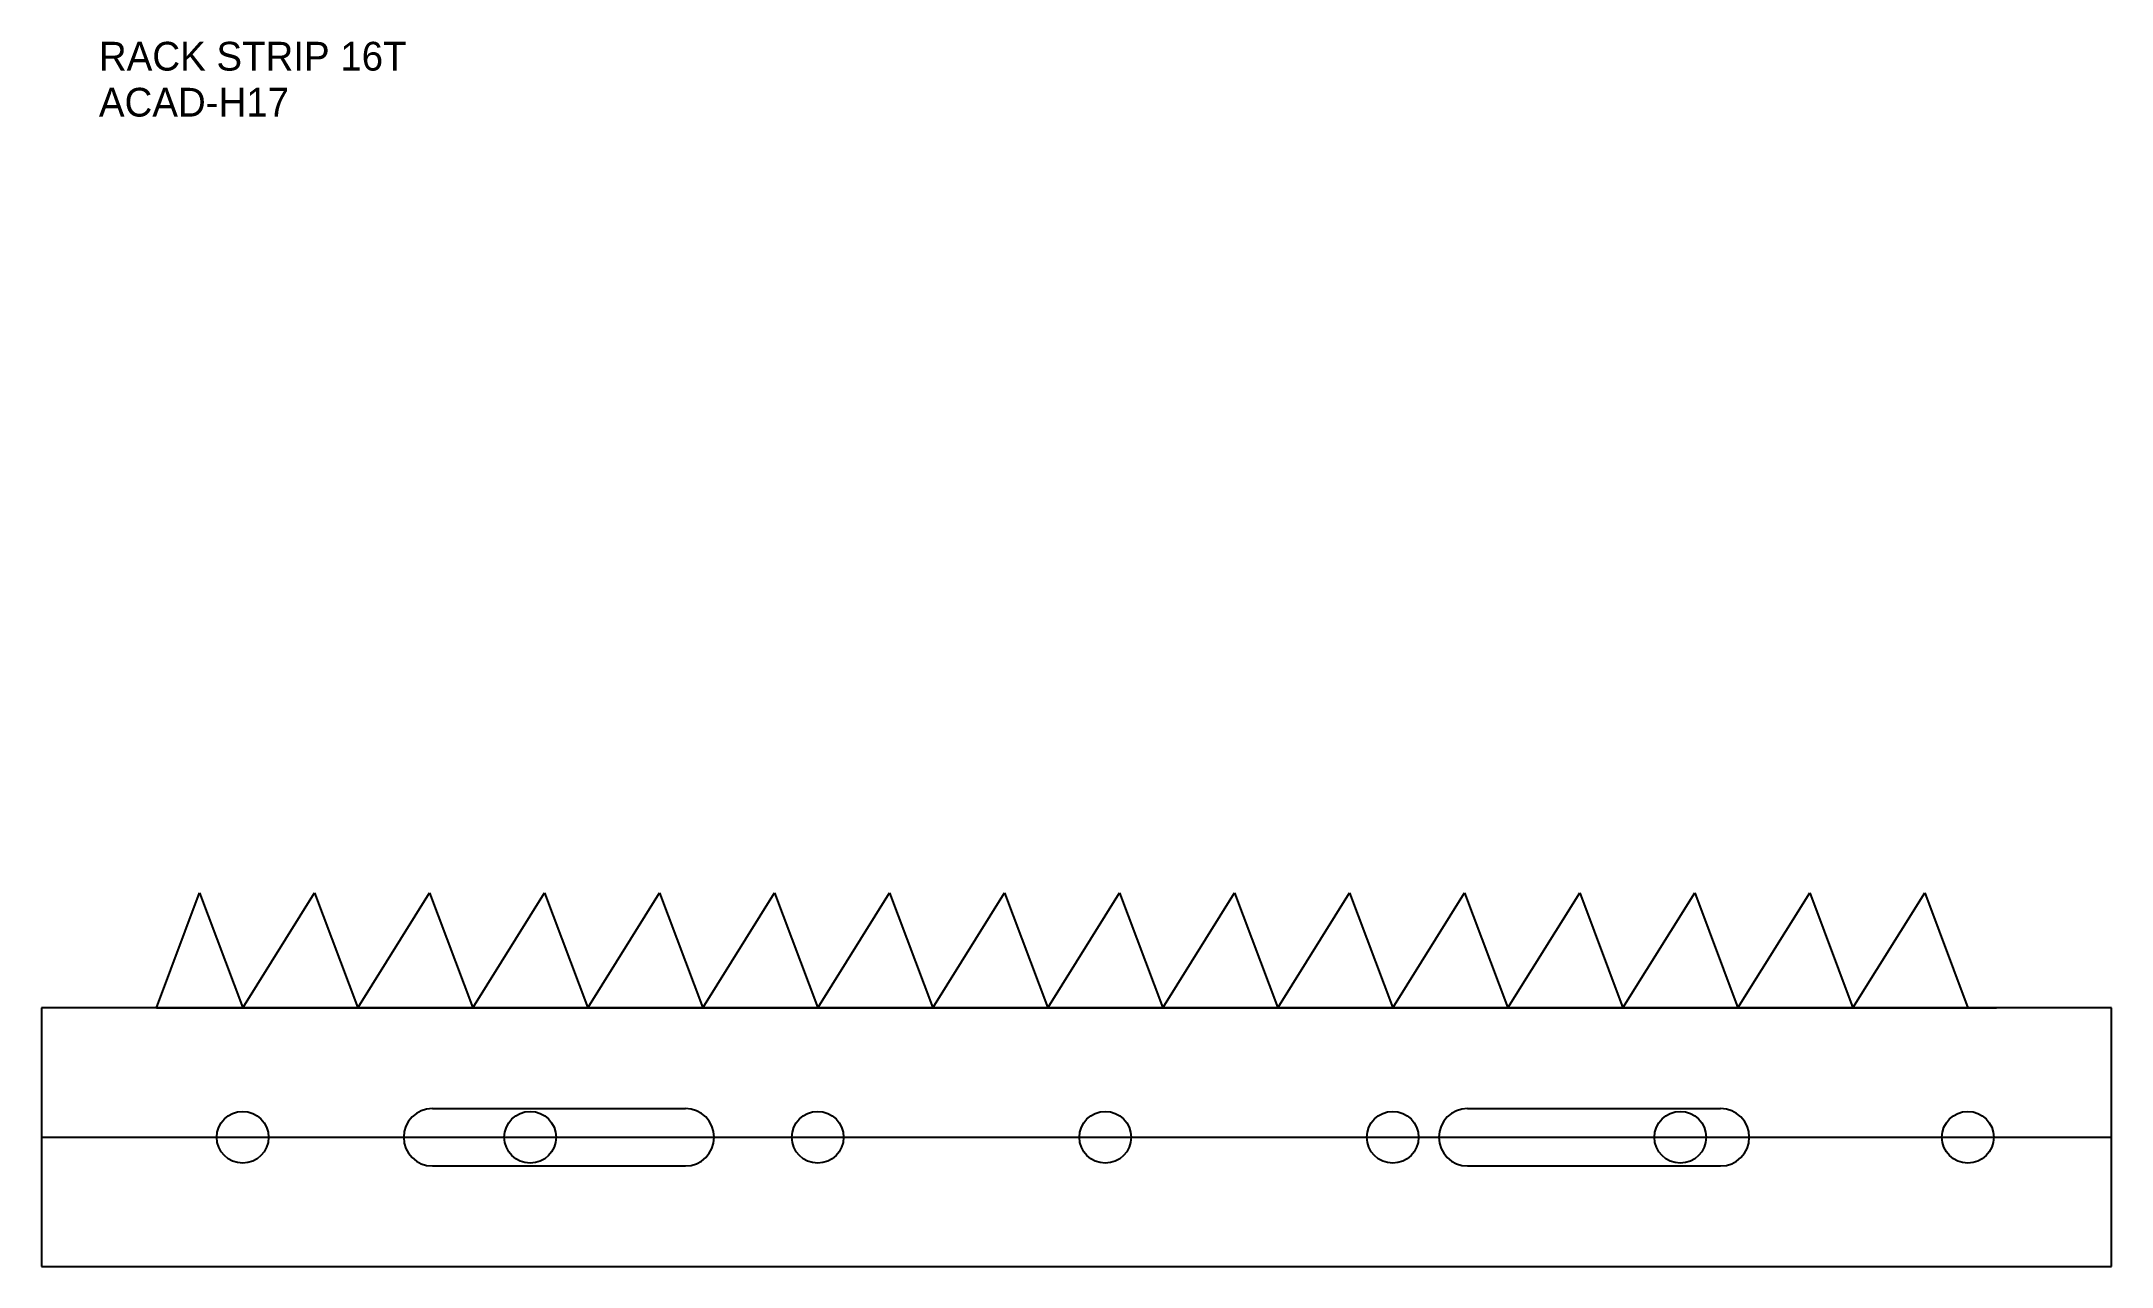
# Model space of a CAD drawing. Header units: millimetres. Extents: x 0 to 360, y 0 to 213.
import ezdxf

# ---------------------------------------------------------------- set-up
doc = ezdxf.new("R2010")
doc.units = ezdxf.units.MM
for name, color, linetype in [('ANNOTATION', 3, 'Continuous'), ('CENTER', 4, 'Continuous'), ('CUTOUT', 1, 'Continuous'), ('HOLE', 2, 'Continuous'), ('OUTLINE', 7, 'Continuous'), ('TOOTH', 40, 'Continuous')]:
    doc.layers.add(name, color=color, linetype=linetype)

msp = doc.modelspace()

# ---------------------------------------------------------------- linework, layer by layer
at = {"layer": 'CENTER'}
for p, q in [((20, 45), (340, 45)), ((0, 22.5), (360, 22.5))]:
    msp.add_line(p, q, dxfattribs=at)
at = {"layer": 'CUTOUT'}
for p, q in [((68, 27.5), (112, 27.5)), ((248, 27.5), (292, 27.5)), ((68, 17.5), (112, 17.5)), ((248, 17.5), (292, 17.5))]:
    msp.add_line(p, q, dxfattribs=at)
for centre, start, end in [((68, 22.5), 90, 270), ((112, 22.5), 270, 90), ((248, 22.5), 90, 270), ((292, 22.5), 270, 90)]:
    msp.add_arc(centre, 5, start, end, dxfattribs=at)
at = {"layer": 'HOLE'}
for centre in [(35, 22.5), (85, 22.5), (135, 22.5), (185, 22.5), (235, 22.5), (285, 22.5), (335, 22.5)]:
    msp.add_circle(centre, 4.5, dxfattribs=at)
at = {"layer": 'OUTLINE'}
for p, q in [((360, 45), (0, 45)), ((0, 45), (0, 0)), ((360, 0), (360, 45)), ((0, 0), (360, 0))]:
    msp.add_line(p, q, dxfattribs=at)
at = {"layer": 'TOOTH'}
for p, q in [((20, 45), (27.5, 65)), ((27.5, 65), (35, 45)), ((35, 45), (47.5, 65)), ((47.5, 65), (55, 45)), ((55, 45), (67.5, 65)), ((67.5, 65), (75, 45)), ((75, 45), (87.5, 65)), ((87.5, 65), (95, 45)), ((95, 45), (107.5, 65)), ((107.5, 65), (115, 45)), ((115, 45), (127.5, 65)), ((127.5, 65), (135, 45)), ((135, 45), (147.5, 65)), ((147.5, 65), (155, 45)), ((155, 45), (167.5, 65)), ((167.5, 65), (175, 45)), ((175, 45), (187.5, 65)), ((187.5, 65), (195, 45)), ((195, 45), (207.5, 65)), ((207.5, 65), (215, 45)), ((215, 45), (227.5, 65)), ((227.5, 65), (235, 45)), ((235, 45), (247.5, 65)), ((247.5, 65), (255, 45)), ((255, 45), (267.5, 65)), ((267.5, 65), (275, 45)), ((275, 45), (287.5, 65)), ((287.5, 65), (295, 45)), ((295, 45), (307.5, 65)), ((307.5, 65), (315, 45)), ((315, 45), (327.5, 65)), ((327.5, 65), (335, 45))]:
    msp.add_line(p, q, dxfattribs=at)

# ---------------------------------------------------------------- texts
at = {"layer": 'ANNOTATION'}
for s, p in [('RACK STRIP 16T', (10, 208)), ('ACAD-H17', (10, 200))]:
    msp.add_text(s, height=5, dxfattribs=at).set_placement(p)

doc.saveas('drawing.dxf')
